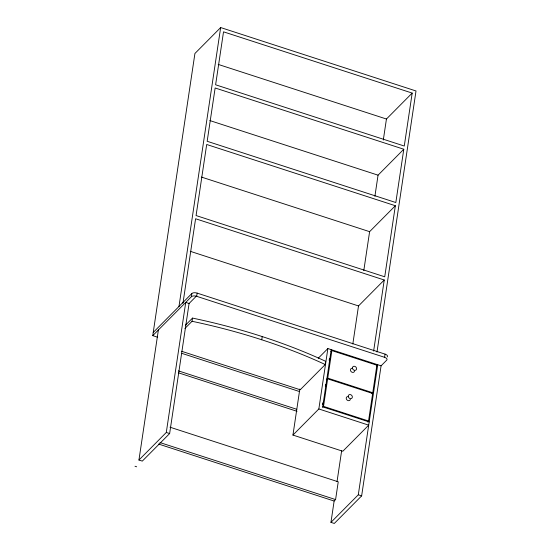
<?xml version="1.0" encoding="UTF-8"?>
<svg xmlns="http://www.w3.org/2000/svg" width="551" height="551" viewBox="0 0 551 551"><rect width="100%" height="100%" fill="white"/><g stroke="black" fill="none" stroke-linecap="round" stroke-linejoin="round"><path stroke-width="0.83" d="M157.655 337.233L152.751 335.642L194.923 53.488L220.655 27.55L416.012 90.97L376.987 352.068M169.997 427.197L338.238 481.815L335.587 499.585L334.133 501.038L330.951 522.362L334.299 523.45L361.642 495.886L381.078 365.83L386.712 360.154A4.091 1.949 8.5 0 0 384.598 357.323L196.314 296.197L189.076 303.491L169.639 433.554L142.296 461.111L138.942 460.03L158.385 329.966M178.965 306.501L220.655 27.55M182.946 303.36L195.591 218.754L384.247 279.998L373.626 351.07M138.942 460.03L166.292 432.466L185.728 302.409L189.076 303.491M152.751 335.642L191.355 296.734L191.838 293.531A4.091 1.949 8.5 0 1 197.168 293.118L385.08 354.128A4.091 1.949 8.5 0 1 387.188 356.958M184.881 328.499L192.037 321.288L192.513 318.085A343.142 163.73 8.5 0 1 325.724 361.332L325.248 364.535L300.205 389.777L181.699 351.304M197.168 293.118L196.686 296.321L196.19 296.176A4.091 1.949 8.5 0 0 191.355 296.734M261.746 339.781L262.228 336.578M292.946 435.07L318.843 408.966L368.702 425.152L342.805 451.255L292.946 435.07L299.827 389.006M318.843 408.966L327.873 348.556L381.078 365.83M322.569 404.503L322.824 402.836M325.317 386.148L325.565 384.474M329.161 360.395L329.415 358.729M331.22 349.644L322.672 406.852L369.184 421.956M322.555 407.354L323.52 406.383L327.638 378.847L372.662 393.462L368.543 420.998L367.579 421.976M326.295 379.591L327.742 378.131L331.86 350.594L376.884 365.21L372.765 392.753L371.801 393.724M352.819 344.017L358.508 305.943L384.247 279.998M363.798 270.589L369.611 231.668L395.349 205.73L206.694 144.486L196.073 215.551L384.729 276.802L395.349 205.73M374.894 196.321L378.055 175.17L403.793 149.231L215.138 87.981L207.169 141.283L395.825 202.534L403.793 149.231M383.303 140.037L386.444 119.023L412.182 93.085L223.527 31.834L215.613 84.785L404.269 146.029L412.182 93.085M337.04 481.595L341.689 450.491M330.951 522.362L358.295 494.805L377.731 364.741L376.526 365.954M384.598 357.323L385.08 354.128M153.233 332.446L191.838 293.531M185.356 325.297L192.513 318.085M318.237 358.267L327.873 348.556M330.896 351.566L331.86 350.594M326.674 379.818L327.638 378.847M218.21 64.405L386.444 119.023M209.814 120.552L378.055 175.17M201.37 177.05L369.611 231.668M190.274 251.318L358.508 305.943M327.742 378.131L372.765 392.753M181.885 353.363L299.448 391.534M323.52 406.383L368.543 420.998M178.414 370.871L296.796 409.303M178.607 372.862L297.023 411.308M166.292 432.466L169.639 433.554M358.295 494.805L361.642 495.886M159.997 442.577L335.587 499.585M158.55 444.037L334.133 501.038M134.988 466.242L136.662 466.787M354.555 371.002A2.245 1.867 44.8 0 1 352.399 372.345A2.245 1.867 44.8 0 1 350.443 370.024A2.245 1.867 44.8 0 1 352.261 368.282M350.333 399.289A2.245 1.867 44.8 0 1 347.006 399.985A2.245 1.867 44.8 0 1 347.516 396.596M192.037 321.288A343.142 163.73 8.5 0 1 325.248 364.535M348.246 396.458A2.245 1.867 44.8 0 0 351.538 398.449A2.245 1.867 44.8 0 0 351.104 394.881A2.245 1.867 44.8 0 0 348.246 396.458M352.468 368.178A2.245 1.867 44.8 0 0 355.76 370.162A2.245 1.867 44.8 0 0 355.333 366.594A2.245 1.867 44.8 0 0 352.468 368.178"/></g></svg>
